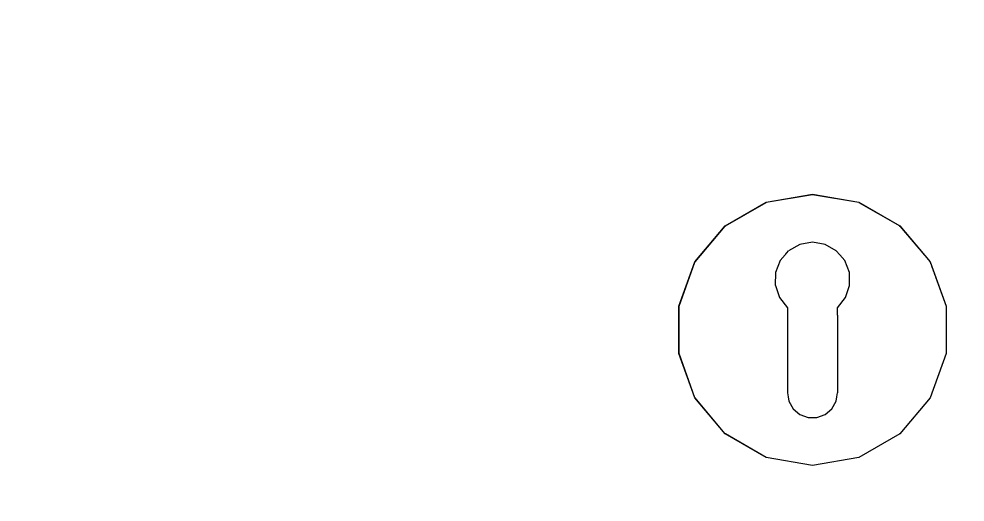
# Model space of a CAD drawing. Header units: millimetres. Extents: x -15634 to 67596, y -3027 to 55843.
# Drawn here: x 23108.6 to 23296.7, y 27561.4 to 27657.4 of the extents above; entities that cross this region are included whole.
import ezdxf

# ---------------------------------------------------------------- set-up
doc = ezdxf.new("R2010")
doc.units = ezdxf.units.MM
doc.header["$MEASUREMENT"] = 0
doc.set_wipeout_variables(frame=1)
doc.linetypes.add('Wipeout_Contour', pattern=[1000, 0, -1000])
doc.layers.add('Dimensioning - General', color=7, linetype='Continuous')
doc.layers.add('Structural - Bearing', color=7, linetype='Continuous')
for name, color, linetype, lineweight, true_color in [('Dimensioning - General_Pen_No__61', 7, 'Continuous', 20, 0x6a6a6a), ('Dimensioning - General_Pen_No__88', 7, 'Continuous', 20, 0xfd4435), ('Structural - Bearing_Pen_No__82', 7, 'Continuous', 20, 0xaaaaaa)]:
    doc.layers.add(name, color=color, linetype=linetype, lineweight=lineweight, true_color=true_color)
doc.styles.add('GENERATED_STYLE_6', font='calibril.ttf')
doc.dimstyles.new('GENERATED_STYLE__3', dxfattribs={"dimtxt": 195.999997, "dimasz": 106.4, "dimexe": 0.18, "dimexo": 0.0625, "dimgap": 0.09, "dimtad": 1, "dimdec": 0, "dimlfac": 0.1, "dimzin": 0, "dimdsep": 46, "dimtxsty": 'GENERATED_STYLE_6', "dimblk": 'ARROWHEAD_2', "dimblk1": 'ARROWHEAD_2', "dimblk2": 'ARROWHEAD_2', "dimcen": 0.09, "dimse1": 1, "dimse2": 1, "dimclrd": 256, "dimclre": 256, "dimclrt": 256, "dimadec": 0, "dimazin": 0, "dimtfac": 1, "dimtdec": 4, "dimtmove": 0, "dimatfit": 3, "dimfxl": 1, "dimtolj": 1, "dimtzin": 0, "dimarcsym": 0})

# ---------------------------------------------------------------- blocks, each defined once
blk = doc.blocks.new('*D53')
at = {"layer": 'Dimensioning - General_Pen_No__61', "color": 251, "linetype": 'Continuous', "lineweight": 20, "true_color": 0x6a6a6a, "transparency": 16777216}
for p, q in [((27454.43, 29336.02), (27594.43, 29255.19)), ((27629.43, 29295.6), (27419.43, 29295.6)), ((27524.43, 26595.6), (27524.43, 29295.6)), ((27454.43, 26636.02), (27594.43, 26555.19)), ((27629.43, 26595.6), (27419.43, 26595.6))]:
    blk.add_line(p, q, dxfattribs=at)
at = {"layer": 'Dimensioning - General_Pen_No__88', "color": 20, "lineweight": 20, "true_color": 0xfd4435, "transparency": 16777216, "char_height": 196, "attachment_point": 7, "rotation": 90, "style": 'GENERATED_STYLE_6'}
for s, insert in [('\\A1;{\\pql;\\fCalibri Light|b0|i0|c0|p34;20}', (27485.23, 28937.36)), ('\\A1;{\\pql;\\fCalibri Light|b0|i0|c0|p34;270}', (27485.23, 27707.27))]:
    blk.add_mtext(s, dxfattribs=dict(at, insert=insert))
blk = doc.blocks.new('ARROWHEAD_2')
at = {"color": 0, "linetype": 'Continuous', "lineweight": 0}
for p, q in [((-0.3781, -0.655), (0.3781, 0.655)), ((0, 0), (-1, 0))]:
    blk.add_line(p, q, dxfattribs=at)
blk = doc.blocks.new('*D101')
at = {"layer": 'Dimensioning - General_Pen_No__61', "color": 251, "linetype": 'Continuous', "lineweight": 20, "true_color": 0x6a6a6a, "transparency": 16777216}
for p, q in [((28004.43, 29336.02), (28144.43, 29255.19)), ((28179.43, 29295.6), (27969.43, 29295.6)), ((28074.43, 26595.6), (28074.43, 29295.6)), ((28004.43, 26636.02), (28144.43, 26555.19)), ((28179.43, 26595.6), (27969.43, 26595.6))]:
    blk.add_line(p, q, dxfattribs=at)
at = {"layer": 'Dimensioning - General_Pen_No__88', "color": 20, "lineweight": 20, "true_color": 0xfd4435, "transparency": 16777216, "char_height": 196, "attachment_point": 7, "rotation": 90, "style": 'GENERATED_STYLE_6'}
for s, insert in [('\\A1;{\\pql;\\fCalibri Light|b0|i0|c0|p34;20}', (28035.23, 28937.36)), ('\\A1;{\\pql;\\fCalibri Light|b0|i0|c0|p34;270}', (28035.23, 27707.27))]:
    blk.add_mtext(s, dxfattribs=dict(at, insert=insert))
blk = doc.blocks.new('*D129')
at = {"layer": 'Dimensioning - General_Pen_No__61', "color": 251, "linetype": 'Continuous', "lineweight": 20, "true_color": 0x6a6a6a, "transparency": 16777216}
for p, q in [((28554.43, 29536.02), (28694.43, 29455.19)), ((28729.43, 29495.6), (28519.43, 29495.6)), ((28624.43, 26595.6), (28624.43, 29495.6)), ((28554.43, 26636.02), (28694.43, 26555.19)), ((28729.43, 26595.6), (28519.43, 26595.6))]:
    blk.add_line(p, q, dxfattribs=at)
at = {"layer": 'Dimensioning - General_Pen_No__88', "color": 20, "lineweight": 20, "true_color": 0xfd4435, "transparency": 16777216, "insert": (28585.23, 27807.27), "char_height": 196, "attachment_point": 7, "rotation": 90, "style": 'GENERATED_STYLE_6'}
blk.add_mtext('\\A1;{\\pql;\\fCalibri Light|b0|i0|c0|p34;290}', dxfattribs=at)
blk = doc.blocks.new('*D149')
at = {"layer": 'Dimensioning - General_Pen_No__61', "color": 251, "linetype": 'Continuous', "lineweight": 20, "true_color": 0x6a6a6a, "transparency": 16777216}
for p, q in [((34964.93, 29336.02), (35104.93, 29255.19)), ((35139.93, 29295.6), (34929.93, 29295.6)), ((35034.93, 26595.6), (35034.93, 29295.6)), ((34964.93, 26636.02), (35104.93, 26555.19)), ((35139.93, 26595.6), (34929.93, 26595.6))]:
    blk.add_line(p, q, dxfattribs=at)
at = {"layer": 'Dimensioning - General_Pen_No__88', "color": 20, "lineweight": 20, "true_color": 0xfd4435, "transparency": 16777216, "char_height": 196, "attachment_point": 7, "rotation": 90, "style": 'GENERATED_STYLE_6'}
for s, insert in [('\\A1;{\\pql;\\fCalibri Light|b0|i0|c0|p34;20}', (34995.73, 28937.36)), ('\\A1;{\\pql;\\fCalibri Light|b0|i0|c0|p34;270}', (34995.73, 27707.27))]:
    blk.add_mtext(s, dxfattribs=dict(at, insert=insert))
blk = doc.blocks.new('*D197')
at = {"layer": 'Dimensioning - General_Pen_No__61', "color": 251, "linetype": 'Continuous', "lineweight": 20, "true_color": 0x6a6a6a, "transparency": 16777216}
for p, q in [((35514.93, 29336.02), (35654.93, 29255.19)), ((35689.93, 29295.6), (35479.93, 29295.6)), ((35584.93, 26595.6), (35584.93, 29295.6)), ((35514.93, 26636.02), (35654.93, 26555.19)), ((35689.93, 26595.6), (35479.93, 26595.6))]:
    blk.add_line(p, q, dxfattribs=at)
at = {"layer": 'Dimensioning - General_Pen_No__88', "color": 20, "lineweight": 20, "true_color": 0xfd4435, "transparency": 16777216, "char_height": 196, "attachment_point": 7, "rotation": 90, "style": 'GENERATED_STYLE_6'}
for s, insert in [('\\A1;{\\pql;\\fCalibri Light|b0|i0|c0|p34;20}', (35545.73, 28937.36)), ('\\A1;{\\pql;\\fCalibri Light|b0|i0|c0|p34;270}', (35545.73, 27707.27))]:
    blk.add_mtext(s, dxfattribs=dict(at, insert=insert))
blk = doc.blocks.new('*D225')
at = {"layer": 'Dimensioning - General_Pen_No__61', "color": 251, "linetype": 'Continuous', "lineweight": 20, "true_color": 0x6a6a6a, "transparency": 16777216}
for p, q in [((36064.93, 29536.02), (36204.93, 29455.19)), ((36239.93, 29495.6), (36029.93, 29495.6)), ((36134.93, 26595.6), (36134.93, 29495.6)), ((36064.93, 26636.02), (36204.93, 26555.19)), ((36239.93, 26595.6), (36029.93, 26595.6))]:
    blk.add_line(p, q, dxfattribs=at)
at = {"layer": 'Dimensioning - General_Pen_No__88', "color": 20, "lineweight": 20, "true_color": 0xfd4435, "transparency": 16777216, "insert": (36095.73, 27807.27), "char_height": 196, "attachment_point": 7, "rotation": 90, "style": 'GENERATED_STYLE_6'}
blk.add_mtext('\\A1;{\\pql;\\fCalibri Light|b0|i0|c0|p34;290}', dxfattribs=at)

msp = doc.modelspace()

# ---------------------------------------------------------------- wipeouts: each hides what was drawn before it
at = {"color": 254, "linetype": 'Wipeout_Contour', "lineweight": 0, "ltscale": 252702.775835}
msp.add_wipeout([(23259.95, 27609.39), (23260.93, 27610.53), (23257.17, 27620.88), (23249.08, 27616.21), (23259, 27604.39), (23258.98, 27604.44), (23259.04, 27607)], dxfattribs=at).dxf.layer = 'Structural - Bearing'
at = {"color": 254, "linetype": 'Wipeout_Contour', "lineweight": 0, "ltscale": 180387.714658}
msp.add_wipeout([(23257.17, 27570.33), (23261.51, 27582.27), (23261.37, 27583.1), (23261.37, 27589.65), (23249.08, 27575)], dxfattribs=at).dxf.layer = 'Structural - Bearing'

# ---------------------------------------------------------------- next in the draw order: wipeouts: each hides what was drawn before it
at = {"color": 254, "linetype": 'Wipeout_Contour', "lineweight": 0, "ltscale": 216569.681685}
msp.add_wipeout([(23259.79, 27602.02), (23259, 27604.39), (23249.08, 27616.21), (23243.07, 27609.05), (23261.37, 27598.49), (23261.37, 27600)], dxfattribs=at).dxf.layer = 'Structural - Bearing'
at = {"color": 254, "linetype": 'Wipeout_Contour', "lineweight": 0, "ltscale": 144314.125384}
msp.add_wipeout([(23261.37, 27589.65), (23261.37, 27592.72), (23243.07, 27582.15), (23249.08, 27575)], dxfattribs=at).dxf.layer = 'Structural - Bearing'

# ---------------------------------------------------------------- next in the draw order: wipeouts: each hides what was drawn before it
at = {"color": 254, "linetype": 'Wipeout_Contour', "lineweight": 0, "ltscale": 144415.671662}
msp.add_wipeout([(23249.01, 27616.29), (23249.08, 27616.21), (23257.17, 27620.88), (23257.13, 27620.98)], dxfattribs=at).dxf.layer = 'Structural - Bearing'
at = {"color": 254, "linetype": 'Wipeout_Contour', "lineweight": 0, "ltscale": 144357.274047}
msp.add_wipeout([(23261.37, 27596.49), (23261.37, 27598.49), (23243.07, 27609.05), (23239.88, 27600.28)], dxfattribs=at).dxf.layer = 'Structural - Bearing'
at = {"color": 254, "linetype": 'Wipeout_Contour', "lineweight": 0, "ltscale": 144324.615528}
msp.add_wipeout([(23261.37, 27592.72), (23261.37, 27594.72), (23239.88, 27590.93), (23243.07, 27582.15)], dxfattribs=at).dxf.layer = 'Structural - Bearing'

# ---------------------------------------------------------------- next in the draw order: wipeouts: each hides what was drawn before it
at = {"color": 254, "linetype": 'Wipeout_Contour', "lineweight": 0, "ltscale": 216643.965258}
msp.add_wipeout([(23261.62, 27611.33), (23263.85, 27612.59), (23266.37, 27613.03), (23266.37, 27622.5), (23257.17, 27620.88), (23260.93, 27610.53)], dxfattribs=at).dxf.layer = 'Structural - Bearing'
at = {"color": 254, "linetype": 'Wipeout_Contour', "lineweight": 0, "ltscale": 144379.35142}
msp.add_wipeout([(23242.98, 27609.1), (23243.07, 27609.05), (23249.08, 27616.21), (23249.01, 27616.29)], dxfattribs=at).dxf.layer = 'Structural - Bearing'
at = {"color": 254, "linetype": 'Wipeout_Contour', "lineweight": 0, "ltscale": 144338.981276}
msp.add_wipeout([(23261.37, 27594.72), (23261.37, 27596.49), (23239.88, 27600.28), (23239.88, 27590.93)], dxfattribs=at).dxf.layer = 'Structural - Bearing'
at = {"color": 254, "linetype": 'Wipeout_Contour', "lineweight": 0, "ltscale": 288629.964249}
msp.add_wipeout([(23261.67, 27581.39), (23261.51, 27582.27), (23257.17, 27570.33), (23266.37, 27568.7), (23266.37, 27578.18), (23265.5, 27578.18), (23263.87, 27578.77), (23262.54, 27579.89)], dxfattribs=at).dxf.layer = 'Structural - Bearing'

# ---------------------------------------------------------------- next in the draw order: wipeouts: each hides what was drawn before it
at = {"color": 254, "linetype": 'Wipeout_Contour', "lineweight": 0, "ltscale": 144447.634044}
msp.add_wipeout([(23257.13, 27620.98), (23257.17, 27620.88), (23266.37, 27622.5), (23266.37, 27622.6)], dxfattribs=at).dxf.layer = 'Structural - Bearing'
at = {"color": 254, "linetype": 'Wipeout_Contour', "lineweight": 0, "ltscale": 144343.052503}
msp.add_wipeout([(23239.78, 27600.29), (23239.88, 27600.28), (23243.07, 27609.05), (23242.98, 27609.1)], dxfattribs=at).dxf.layer = 'Structural - Bearing'
at = {"color": 254, "linetype": 'Wipeout_Contour', "lineweight": 0, "ltscale": 288664.952927}
msp.add_wipeout([(23267.24, 27578.18), (23266.37, 27578.18), (23266.37, 27568.7), (23275.57, 27570.33), (23271.22, 27582.27), (23271.07, 27581.39), (23270.2, 27579.89), (23268.87, 27578.77)], dxfattribs=at).dxf.layer = 'Structural - Bearing'
at = {"color": 254, "linetype": 'Wipeout_Contour', "lineweight": 0, "ltscale": 144275.06446}
msp.add_wipeout([(23257.13, 27570.23), (23257.17, 27570.33), (23249.08, 27575), (23249.01, 27574.92)], dxfattribs=at).dxf.layer = 'Structural - Bearing'

# ---------------------------------------------------------------- next in the draw order: linework, layer by layer
at = {"layer": 'Structural - Bearing_Pen_No__82', "color": 253, "linetype": 'Continuous', "lineweight": 20, "true_color": 0xaaaaaa}
for p, q in [((23249.01, 27616.29), (23257.13, 27620.98)), ((23242.98, 27609.1), (23249.01, 27616.29))]:
    msp.add_line(p, q, dxfattribs=at)

# ---------------------------------------------------------------- next in the draw order: wipeouts: each hides what was drawn before it
at = {"color": 254, "linetype": 'Wipeout_Contour', "lineweight": 0, "ltscale": 216672.984662}
msp.add_wipeout([(23268.89, 27612.59), (23271.11, 27611.33), (23271.8, 27610.53), (23275.57, 27620.88), (23266.37, 27622.5), (23266.37, 27613.03)], dxfattribs=at).dxf.layer = 'Structural - Bearing'
at = {"color": 254, "linetype": 'Wipeout_Contour', "lineweight": 0, "ltscale": 180442.488408}
msp.add_wipeout([(23283.66, 27575), (23271.37, 27589.65), (23271.37, 27583.1), (23271.22, 27582.27), (23275.57, 27570.33)], dxfattribs=at).dxf.layer = 'Structural - Bearing'
at = {"color": 254, "linetype": 'Wipeout_Contour', "lineweight": 0, "ltscale": 144274.977659}
msp.add_wipeout([(23249.01, 27574.92), (23249.08, 27575), (23243.07, 27582.15), (23242.98, 27582.1)], dxfattribs=at).dxf.layer = 'Structural - Bearing'
at = {"color": 254, "linetype": 'Wipeout_Contour', "lineweight": 0, "ltscale": 144287.764419}
msp.add_wipeout([(23266.37, 27568.6), (23266.37, 27568.7), (23257.17, 27570.33), (23257.13, 27570.23)], dxfattribs=at).dxf.layer = 'Structural - Bearing'

# ---------------------------------------------------------------- next in the draw order: linework, layer by layer
at = {"layer": 'Structural - Bearing_Pen_No__82', "color": 253, "linetype": 'Continuous', "lineweight": 20, "true_color": 0xaaaaaa}
msp.add_line((23257.13, 27570.23), (23249.01, 27574.92), dxfattribs=at)

# ---------------------------------------------------------------- next in the draw order: wipeouts: each hides what was drawn before it
at = {"color": 254, "linetype": 'Wipeout_Contour', "lineweight": 0, "ltscale": 144471.391892}
msp.add_wipeout([(23266.37, 27622.6), (23266.37, 27622.5), (23275.57, 27620.88), (23275.6, 27620.98)], dxfattribs=at).dxf.layer = 'Structural - Bearing'
at = {"color": 254, "linetype": 'Wipeout_Contour', "lineweight": 0, "ltscale": 144287.514603}
msp.add_wipeout([(23242.98, 27582.1), (23243.07, 27582.15), (23239.88, 27590.93), (23239.78, 27590.92)], dxfattribs=at).dxf.layer = 'Structural - Bearing'
at = {"color": 254, "linetype": 'Wipeout_Contour', "lineweight": 0, "ltscale": 144311.54782}
msp.add_wipeout([(23275.6, 27570.23), (23275.57, 27570.33), (23266.37, 27568.7), (23266.37, 27568.6)], dxfattribs=at).dxf.layer = 'Structural - Bearing'

# ---------------------------------------------------------------- next in the draw order: linework, layer by layer
at = {"layer": 'Structural - Bearing_Pen_No__82', "color": 253, "linetype": 'Continuous', "lineweight": 20, "true_color": 0xaaaaaa}
for p, q in [((23257.13, 27620.98), (23266.37, 27622.6)), ((23249.01, 27574.92), (23242.98, 27582.1)), ((23266.37, 27568.6), (23257.13, 27570.23))]:
    msp.add_line(p, q, dxfattribs=at)

# ---------------------------------------------------------------- next in the draw order: wipeouts: each hides what was drawn before it
at = {"color": 254, "linetype": 'Wipeout_Contour', "lineweight": 0, "ltscale": 252782.730298}
msp.add_wipeout([(23272.78, 27609.39), (23273.7, 27607), (23273.76, 27604.44), (23273.74, 27604.39), (23283.66, 27616.21), (23275.57, 27620.88), (23271.8, 27610.53)], dxfattribs=at).dxf.layer = 'Structural - Bearing'
at = {"color": 254, "linetype": 'Wipeout_Contour', "lineweight": 0, "ltscale": 144311.159608}
msp.add_wipeout([(23239.78, 27590.92), (23239.88, 27590.93), (23239.88, 27600.28), (23239.78, 27600.29)], dxfattribs=at).dxf.layer = 'Structural - Bearing'

# ---------------------------------------------------------------- next in the draw order: linework, layer by layer
at = {"layer": 'Structural - Bearing_Pen_No__82', "color": 253, "linetype": 'Continuous', "lineweight": 20, "true_color": 0xaaaaaa}
for p, q in [((23239.78, 27600.29), (23242.98, 27609.1)), ((23239.78, 27590.92), (23239.78, 27600.29)), ((23242.98, 27582.1), (23239.78, 27590.92))]:
    msp.add_line(p, q, dxfattribs=at)

# ---------------------------------------------------------------- next in the draw order: wipeouts: each hides what was drawn before it
at = {"color": 254, "linetype": 'Wipeout_Contour', "lineweight": 0, "ltscale": 144484.075142}
msp.add_wipeout([(23275.6, 27620.98), (23275.57, 27620.88), (23283.66, 27616.21), (23283.72, 27616.29)], dxfattribs=at).dxf.layer = 'Structural - Bearing'

# ---------------------------------------------------------------- next in the draw order: linework, layer by layer
at = {"layer": 'Structural - Bearing_Pen_No__82', "color": 253, "linetype": 'Continuous', "lineweight": 20, "true_color": 0xaaaaaa}
msp.add_line((23266.37, 27622.6), (23275.6, 27620.98), dxfattribs=at)

# ---------------------------------------------------------------- next in the draw order: wipeouts: each hides what was drawn before it
at = {"color": 254, "linetype": 'Wipeout_Contour', "lineweight": 0, "ltscale": 216654.293808}
msp.add_wipeout([(23272.95, 27602.02), (23271.37, 27600), (23271.37, 27598.49), (23289.66, 27609.05), (23283.66, 27616.21), (23273.74, 27604.39)], dxfattribs=at).dxf.layer = 'Structural - Bearing'

# ---------------------------------------------------------------- next in the draw order: wipeouts: each hides what was drawn before it
at = {"color": 254, "linetype": 'Wipeout_Contour', "lineweight": 0, "ltscale": 144484.161824}
msp.add_wipeout([(23283.72, 27616.29), (23283.66, 27616.21), (23289.66, 27609.05), (23289.75, 27609.1)], dxfattribs=at).dxf.layer = 'Structural - Bearing'

# ---------------------------------------------------------------- next in the draw order: linework, layer by layer
at = {"layer": 'Structural - Bearing_Pen_No__82', "color": 253, "linetype": 'Continuous', "lineweight": 20, "true_color": 0xaaaaaa}
msp.add_line((23275.6, 27620.98), (23283.72, 27616.29), dxfattribs=at)

# ---------------------------------------------------------------- next in the draw order: wipeouts: each hides what was drawn before it
at = {"color": 254, "linetype": 'Wipeout_Contour', "lineweight": 0, "ltscale": 144434.530072}
msp.add_wipeout([(23271.37, 27598.49), (23271.37, 27596.49), (23292.86, 27600.28), (23289.66, 27609.05)], dxfattribs=at).dxf.layer = 'Structural - Bearing'

# ---------------------------------------------------------------- next in the draw order: wipeouts: each hides what was drawn before it
at = {"color": 254, "linetype": 'Wipeout_Contour', "lineweight": 0, "ltscale": 144471.641414}
msp.add_wipeout([(23289.75, 27609.1), (23289.66, 27609.05), (23292.86, 27600.28), (23292.96, 27600.29)], dxfattribs=at).dxf.layer = 'Structural - Bearing'

# ---------------------------------------------------------------- next in the draw order: linework, layer by layer
at = {"layer": 'Structural - Bearing_Pen_No__82', "color": 253, "linetype": 'Continuous', "lineweight": 20, "true_color": 0xaaaaaa}
msp.add_line((23283.72, 27616.29), (23289.75, 27609.1), dxfattribs=at)

# ---------------------------------------------------------------- next in the draw order: wipeouts: each hides what was drawn before it
at = {"color": 254, "linetype": 'Wipeout_Contour', "lineweight": 0, "ltscale": 144420.177111}
msp.add_wipeout([(23271.37, 27596.49), (23271.37, 27594.72), (23292.86, 27590.93), (23292.86, 27600.28)], dxfattribs=at).dxf.layer = 'Structural - Bearing'

# ---------------------------------------------------------------- next in the draw order: wipeouts: each hides what was drawn before it
at = {"color": 254, "linetype": 'Wipeout_Contour', "lineweight": 0, "ltscale": 144401.896039}
msp.add_wipeout([(23271.37, 27594.72), (23271.37, 27592.72), (23289.66, 27582.15), (23292.86, 27590.93)], dxfattribs=at).dxf.layer = 'Structural - Bearing'

# ---------------------------------------------------------------- next in the draw order: wipeouts: each hides what was drawn before it
at = {"color": 254, "linetype": 'Wipeout_Contour', "lineweight": 0, "ltscale": 144448.021639}
msp.add_wipeout([(23292.96, 27600.29), (23292.86, 27600.28), (23292.86, 27590.93), (23292.96, 27590.92)], dxfattribs=at).dxf.layer = 'Structural - Bearing'
at = {"color": 254, "linetype": 'Wipeout_Contour', "lineweight": 0, "ltscale": 144379.783738}
msp.add_wipeout([(23271.37, 27592.72), (23271.37, 27589.65), (23283.66, 27575), (23289.66, 27582.15)], dxfattribs=at).dxf.layer = 'Structural - Bearing'

# ---------------------------------------------------------------- next in the draw order: linework, layer by layer
at = {"layer": 'Structural - Bearing_Pen_No__82', "color": 253, "linetype": 'Continuous', "lineweight": 20, "true_color": 0xaaaaaa}
msp.add_line((23289.75, 27609.1), (23292.96, 27600.29), dxfattribs=at)

# ---------------------------------------------------------------- next in the draw order: wipeouts: each hides what was drawn before it
at = {"color": 254, "linetype": 'Wipeout_Contour', "lineweight": 0, "ltscale": 974603.524601}
msp.add_wipeout([(23258.98, 27604.44), (23259.79, 27602.02), (23261.37, 27600), (23261.37, 27583.1), (23261.67, 27581.39), (23262.54, 27579.89), (23263.87, 27578.77), (23265.5, 27578.18), (23267.24, 27578.18), (23268.87, 27578.77), (23270.2, 27579.89), (23271.07, 27581.39), (23271.37, 27583.1), (23271.37, 27600), (23272.95, 27602.02), (23273.74, 27604.39), (23273.76, 27604.44), (23273.7, 27607), (23272.78, 27609.39), (23271.8, 27610.53), (23271.11, 27611.33), (23268.89, 27612.59), (23266.37, 27613.03), (23263.85, 27612.59), (23261.62, 27611.33), (23259.95, 27609.39), (23259.04, 27607)], dxfattribs=at).dxf.layer = 'Structural - Bearing'
at = {"color": 254, "linetype": 'Wipeout_Contour', "lineweight": 0, "ltscale": 144416.151481}
msp.add_wipeout([(23292.96, 27590.92), (23292.86, 27590.93), (23289.66, 27582.15), (23289.75, 27582.1)], dxfattribs=at).dxf.layer = 'Structural - Bearing'
at = {"color": 254, "linetype": 'Wipeout_Contour', "lineweight": 0, "ltscale": 144343.532554}
msp.add_wipeout([(23283.72, 27574.92), (23283.66, 27575), (23275.57, 27570.33), (23275.6, 27570.23)], dxfattribs=at).dxf.layer = 'Structural - Bearing'

# ---------------------------------------------------------------- next in the draw order: linework, layer by layer
at = {"layer": 'Structural - Bearing_Pen_No__82', "color": 253, "linetype": 'Continuous', "lineweight": 20, "true_color": 0xaaaaaa}
for p, q in [((23263.85, 27612.59), (23261.62, 27611.33)), ((23266.37, 27613.03), (23263.85, 27612.59)), ((23268.89, 27612.59), (23266.37, 27613.03)), ((23271.11, 27611.33), (23268.89, 27612.59)), ((23260.93, 27610.53), (23259.95, 27609.39)), ((23260.93, 27610.53), (23261.62, 27611.33)), ((23271.8, 27610.53), (23271.11, 27611.33)), ((23271.8, 27610.53), (23272.78, 27609.39)), ((23259.95, 27609.39), (23259.04, 27607)), ((23273.7, 27607), (23272.78, 27609.39)), ((23259.04, 27607), (23258.98, 27604.44)), ((23273.76, 27604.44), (23273.7, 27607)), ((23259, 27604.39), (23259.79, 27602.02)), ((23272.95, 27602.02), (23273.74, 27604.39)), ((23259.79, 27602.02), (23261.37, 27600)), ((23271.37, 27600), (23272.95, 27602.02)), ((23261.37, 27600), (23261.37, 27598.49)), ((23271.37, 27598.49), (23271.37, 27600)), ((23292.96, 27600.29), (23292.96, 27590.92)), ((23261.37, 27598.49), (23261.37, 27596.49)), ((23271.37, 27598.49), (23271.37, 27596.49)), ((23261.37, 27596.49), (23261.37, 27594.72)), ((23271.37, 27596.49), (23271.37, 27594.72)), ((23261.37, 27594.72), (23261.37, 27592.72)), ((23271.37, 27594.72), (23271.37, 27592.72)), ((23261.37, 27592.72), (23261.37, 27589.65)), ((23271.37, 27592.72), (23271.37, 27589.65)), ((23261.37, 27589.65), (23261.37, 27583.1)), ((23271.37, 27589.65), (23271.37, 27583.1)), ((23261.37, 27583.1), (23261.51, 27582.27)), ((23261.51, 27582.27), (23261.67, 27581.39)), ((23271.07, 27581.39), (23271.22, 27582.27)), ((23271.22, 27582.27), (23271.37, 27583.1)), ((23261.67, 27581.39), (23262.54, 27579.89)), ((23270.2, 27579.89), (23271.07, 27581.39)), ((23262.54, 27579.89), (23263.87, 27578.77)), ((23263.87, 27578.77), (23265.5, 27578.18)), ((23267.24, 27578.18), (23268.87, 27578.77)), ((23268.87, 27578.77), (23270.2, 27579.89)), ((23265.5, 27578.18), (23266.37, 27578.18)), ((23266.37, 27578.18), (23267.24, 27578.18)), ((23275.6, 27570.23), (23266.37, 27568.6))]:
    msp.add_line(p, q, dxfattribs=at)

# ---------------------------------------------------------------- next in the draw order: wipeouts: each hides what was drawn before it
at = {"color": 254, "linetype": 'Wipeout_Contour', "lineweight": 0, "ltscale": 144379.861529}
msp.add_wipeout([(23289.75, 27582.1), (23289.66, 27582.15), (23283.66, 27575), (23283.72, 27574.92)], dxfattribs=at).dxf.layer = 'Structural - Bearing'

# ---------------------------------------------------------------- next in the draw order: linework, layer by layer
at = {"layer": 'Structural - Bearing_Pen_No__82', "color": 253, "linetype": 'Continuous', "lineweight": 20, "true_color": 0xaaaaaa}
for p, q in [((23292.96, 27590.92), (23289.75, 27582.1)), ((23289.75, 27582.1), (23283.72, 27574.92)), ((23283.72, 27574.92), (23275.6, 27570.23))]:
    msp.add_line(p, q, dxfattribs=at)

# ---------------------------------------------------------------- next in the draw order: dimensions: what is measured, and where the dimension line sits
at = {"layer": 'Dimensioning - General', "color": 251, "linetype": 'Continuous', "lineweight": 20, "true_color": 0x6a6a6a}
for base, p1, p2, picture, middle in [((28624.43, 29495.6), (2159.06, 26595.6), (2323.5, 29495.6), '*D129', (28487.23, 28031.4)), ((36134.93, 29495.6), (9669.56, 26595.6), (9834, 29495.6), '*D225', (35997.73, 28031.4)), ((28074.43, 29295.6), (-232.24, 26595.6), (-284.94, 29295.6), '*D101', (27937.23, 27931.4)), ((27524.43, 29295.6), (184.83, 26595.6), (95.61, 29295.6), '*D53', (27387.23, 27931.4)), ((35584.93, 29295.6), (7278.26, 26595.6), (7225.55, 29295.6), '*D197', (35447.73, 27931.4)), ((35034.93, 29295.6), (7695.33, 26595.6), (7606.11, 29295.6), '*D149', (34897.73, 27931.4))]:
    dim = msp.add_linear_dim(base=base, p1=p1, p2=p2, angle=90, dimstyle='GENERATED_STYLE__3', dxfattribs=at)
    dim.commit()
    dim.dimension.update_dxf_attribs({"geometry": picture, "text_midpoint": middle, "dimtype": 160, "text_rotation": 90})

doc.saveas('drawing.dxf')
